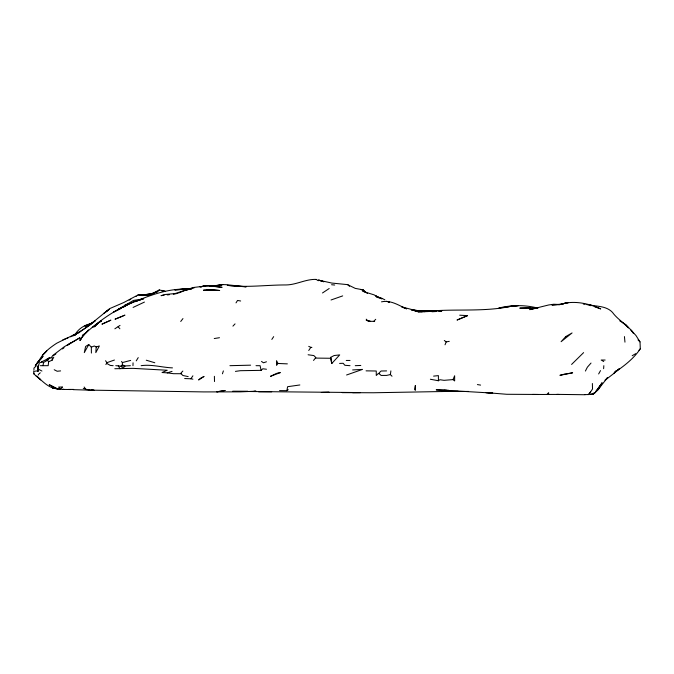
<?xml version="1.0" encoding="UTF-8"?>
<svg xmlns="http://www.w3.org/2000/svg" width="674" height="674" viewBox="0 0 674 674"><rect width="100%" height="100%" fill="white"/><g stroke="black" fill="none" stroke-linecap="round" stroke-linejoin="round"><path stroke-width="1.01" d="M132.972 365.679L133.048 362.831M96.205 346.925L95.818 352.62L99.356 345.956L96.205 346.925L94.335 345.989L91.335 347.144L91.411 353.066M603.618 368.678L603.837 365.679M38.654 365.679L39.176 362.949L41.872 362.014L43.591 362.427L47.399 360.329L48.629 361.719L48.191 365.679L40.347 365.679M391.998 376.235L390.381 374.576L390.886 370.902M38.03 367.473L37.483 370.902L38.073 371.332L38.241 365.274M279.533 390.608L286.854 390.659L287.621 386.691L299.854 384.964M42.959 365.679L43.591 362.427M222.437 373.8L223.372 370.902M36.008 375.822L33.835 373.876L34.096 373.219M445.034 344.785L446.222 341.895L449.263 341.33M453.004 379.605L454.638 375.763L454.638 380.936L453.004 379.605L444.04 380.33L439.878 379.732L438.412 380.759L430.383 379.243M318.987 280.224L323.924 281.749L318.313 280.064L331.751 283.055L347.599 284.63L355.257 288.388L363.227 289.862L362.604 291.269L374.196 294.892L378.367 297.579M85.008 333.52L81.529 337.758L80.248 340.37L81.613 337.657L88.521 329.974L85.219 333.445C102.035 318.372 121.758 305.01 143.747 298.616L134.969 301.657C151.911 294.454 169.974 288.101 188.661 289.171M585.403 371.045L587.383 367.178L591.014 363.059M38.064 370.22L38.553 369.268L41.923 371.045M38.098 375.115L39.008 373.8M48.629 361.719L52.159 360.169L53.768 357.161M88.774 344.532L84.301 352.62L85.598 346.487L88.774 344.532L91.335 347.144M598.638 373.952L600.517 370.607M592.379 383.514L592.513 388.982L588.882 394.551L585.049 394.602M136.258 360.834L138.229 357.624M236.018 302.87L237.543 300.452L240.652 301M38.561 361.702C42.336 353.555 49.328 348.079 56.65 343.268C69.953 336.511 83.829 330.867 95.228 320.782L86.289 326.502L92.709 322.509L109.795 308.557L123.923 302.457L136.106 295.962M271.833 339.418L273.669 336.646M308.734 350.488L310.798 347.371L311.885 347.371M184.676 378.544L190.868 378.78L192.907 375.822M35.789 365.19L38.14 361.98L35.259 365.923L37.887 361.711L43.069 356.31L40.701 359.419M38.738 361.871L39.985 360.261M278.017 363.463L276.534 365.392L276.534 360.691L278.017 363.463L287.36 363.867M180.716 321.473L182.957 318.575M586.877 304.606C595.496 306.493 606.002 305.457 612.464 312.357C618.353 320.571 628.101 325.045 633.661 333.495L631.016 330.134L635.978 335.517L640.014 341.887L640.3 348.787C633.804 358.602 624.031 366.058 614.326 372.655M81.883 337.632L79.785 340.269L81.529 337.758M595.007 392.723L590.028 394.416L592.943 394.425L595.007 392.723L598.335 389.614L602.067 382.95L595.942 391.383L602.067 382.95L598.242 389.412L607.619 377.524L605.033 380.279L613.778 373.514L616.053 370.717M588.343 394.509L590.432 392.007M638.994 350.32L640.3 348.787M49.649 357.784L47.399 360.329L49.657 357.784L47.037 359.217L49.699 357.827L41.535 361.904M492.677 393.068L485.819 392.597L506.705 394.282L543.269 394.484L546.985 394.433L548.628 392.647L548.628 394.45L558.847 394.433M331.718 363.539L339.713 354.895L334.144 355.535L330.698 357.338L331.718 363.539L330.698 357.338M232.934 326.132L235.049 323.882M157.278 292.044L159.342 289.913L165.425 291.589M182.856 371.054L181.079 372.899L181.079 373.725L182.856 375.477L188.164 376.606M105.885 364.575L106.913 362.663L105.565 360.733M313.545 360.438L315.82 357.54L313.84 355.569L308.102 354.768M121.531 361.466L122.382 362.57L122.382 364.76L121 366.167L115.768 365.679M369.183 321.304L373.699 321.355L375.721 319.316M571.586 364.44L583.608 352.62M94.015 326.797L97.73 323.554M59.202 388.755C50.044 389.387 43.524 382.225 37.289 376.631L39.319 378.712L39.699 378.341M235.428 371.382L240.357 370.7L261.108 370.355L262.759 368.796L266.474 369.234M33.953 369.74L33.953 368.097L36.101 366.083M592.943 394.425L595.007 392.504M50.289 358.239L52.159 356.571L52.159 360.169M74.603 335.29L77.308 332.914L74.502 335.526C78.041 328.895 84.343 324.961 91.588 323.402M613.778 373.514L619.431 368.661L615.008 372.056M136.106 296.4L137.985 294.934L151.086 294.648M329.182 288.523L322.501 292.963M62.455 348.938L64.081 347.683M98.421 322.93L93.93 326.747L98.446 322.964M92.33 327.328L101.488 320.656L99.963 321.81M87.713 389.69L85.825 389.496L88.909 389.597M52.353 355.813L64.359 346.68L79.979 337.708L67.147 345.4L70.905 342.678M114.858 328.802L120.023 325.39M92.709 322.509L78.1 333.335M53.44 355.661L55.908 353.858M286.854 390.659L288.261 389.698M39.463 373.362L40.314 372.832M123.797 306.982L126.982 305.027L118.447 309.223L133.452 300.419L142.787 298.995M46.186 360.27L48.562 358.838M632.195 355.737L635.658 353.673M159.342 289.913L149.889 294.757L156.798 291.918L151.069 293.957L152.981 293.653M92.675 322.551L85.859 326.241L91.715 323.444M129.172 300.141L130.773 299.273M73.18 335.896L74.789 335.062M122.087 307.403L118.447 309.223L134.741 301.312L142.745 299.121M275.995 373.674L270.468 376.345L280.342 372.587L276.921 373.228M133.09 307.428L144.447 302.078M123.553 315.752L124.943 315.129L115.018 319.198L122.853 316.064M200.869 286.77L203.801 286.223L193.362 287.503L175.08 293.552L165.433 294.462L161.002 295.675L164.094 295.102M467.537 315.634L457.166 319.99L467.537 315.634L459.71 315.196M188.509 289.003L178.585 293.013M73.239 335.273L76.828 333.773M126.164 304.682L128.102 303.881M106.913 362.663L114.428 360.026M62.792 339.856L68.453 337.623M331.044 299.981L342.687 295.894M346.579 374.997L362.528 369.403L352.645 369.933M122.382 362.57L130.663 360.413M70.425 336.806L72.261 336.2M124.715 305.154L128.001 304.084M266.474 361.795L263.433 362.781L261.512 361.407M142.551 295.625L145.399 294.715L143.764 295.178M114.816 368.72L133.107 368.358L167.245 370.253L162.063 372.511L167.245 372.865L172.047 371.357M34.543 371.248L37.154 370.902M390.381 374.576L386.59 375.418L381.113 375.443L379.209 373.691L378.072 373.691L376.261 375.511L376.261 371.012L366.075 370.852M213.607 286.197L222.723 284.672M199.883 286.829L209.024 285.599L222.083 287.326L212.681 286.324M173.336 294.268L177.692 293.367M213.464 286.096L220.92 284.588L226.102 284.664L246.103 286.787M213.607 286.088L216.691 285.523M537.81 308.085C524.945 304.791 511.785 304.909 498.878 308.018L509.443 306.636C481.135 312.315 452.313 308.304 423.803 311.725M154.186 293.148L140.091 295.498M214.012 286.121L216.859 285.641L206.412 285.658L200.717 286.753L206.412 285.658L210.591 286.105M194.011 287.983L188.139 288.919L192.056 288.531M563.228 304.041L558.594 304.774L568.511 302.55L564.155 303.367C576.262 300.798 589.548 303.772 600.711 308.919L594.552 306.721M214.248 338.533L219.471 337.716M59.843 389.277L63.912 389.319M518.407 305.667L509.443 306.485L518.281 305.651M381.501 301.834C390.591 299.82 398.755 305.314 406.624 308.962M153.664 293.417L144.725 294.782L148.507 294.437M60.609 370.902L57.164 371.248L54.215 369.731M433.593 376.117L438.412 375.637L438.412 380.759M191.795 288.531L174.819 289.921L188.661 289.138M130.36 365.679L121 366.167L122.938 368.24L124.993 366.167L122.382 364.76M167.245 294.892L169.334 294.715M188.139 288.944L179.149 289.483M68.335 389.42L73.635 389.42M441.723 310.891L438.782 311.068L441.74 310.908M431.967 311.742L436.095 311.506L417.669 311.127L422.724 311.725M216.48 285.481L221.544 285.203M141.388 295.423L149.005 295.187M563.11 303.932L551.905 305.002L557.684 304.766M355.257 365.679L360.801 365.451M179.335 289.483L188.139 289.154M339.586 363.429L343.167 363.294L344.869 365.291L350.033 365.679M441.605 310.807L427.316 311.228M436.246 311.481L419.902 311.262M450.83 391.257L441.428 391.501L468.582 391.442M141.372 295.322L146.359 295.204M181.079 373.725L173.504 373.691L167.245 372.865M421.84 311.776L417.922 311.86L428.369 311.557L415.757 310.562L401.763 306.889L405.571 308.524M386.59 370.902L381.113 371.012L379.209 372.823L379.209 373.691M352.645 392.715L360.48 392.571L232.53 391.358L247.855 391.257M458.143 391.249L373.531 392.757L342.198 392.639M516.427 305.592L514.498 305.608M146.157 295.204L147.758 295.195M446.651 390.339L436.204 389.867L448.741 390.322M253.988 391.215L256.027 391.198L240.357 391.847L203.801 391.914L88.909 390.12M137.985 294.934L141.372 294.917M258.639 391.821L271.698 391.805M330.698 358.273L315.82 358.096M605.134 360.034L601.2 360.034L603.727 361.5M346.267 360.455L350.033 360.455M250.61 365.173L229.918 365.679M141.136 365.679C151.877 364.171 161.87 367.456 172.468 367.878M256.027 365.679L260.097 365.679L261.108 370.355M414.805 311L422.101 311.051M427.324 311.085L432.539 311.118L415.016 310.857L416.97 311.017M585.049 394.737L556.783 394.374M528.467 307.892L530.211 307.908L519.764 308.136L538.046 307.757L529.73 309.636L548.695 304.968L553.708 304.244L557.625 304.421M546.985 394.433L548.628 394.45M62.792 389.412L70.627 389.538M73.239 389.648L94.133 390.28L91.251 389.934M492.61 393.094L444.04 390.229M316.376 279.424C306.021 278.893 296.568 284.807 286.088 284.95C266.466 284.891 246.92 287.806 227.307 285.355L245.968 286.846M369.066 321.346L370.565 321.464L366.226 320.276M331.574 284.74L334.7 285.018M113.156 365.679L110.292 365.426L106.913 363.513M59.337 389.243L57.61 389.083L49.244 384.702L57.576 388.974L52.353 387.845L56.271 388.35M422.362 311.051L411.266 309.872L422.539 311.085M368.594 321.237L370.565 321.464M590.255 305.162L593.103 305.541M528.467 308.01L531.078 308.397M83.273 388.544L85.851 388.923M583.305 304.041L585.049 304.303M373.699 321.355L374.643 321.506M477.411 384.576L480.596 385.098M161.777 290.848L165.425 291.513M190.868 378.78L192.907 379.159M589.236 305.246L591.005 305.71M154.801 362.755L146.275 360.211M360.801 289.525L362.755 290.073L367.44 293.485M161.777 290.359L165.425 291.421M386.547 301.244L389.184 302.196M387.474 301.447L389.21 302.129M308.734 346.352L310.798 347.371M384.862 299.812L381.366 298.06L376.143 296.594L381.779 298.818L375.923 295.894L378.308 297.79M619.802 320.883L626.036 324.834L628.497 327.893L622.877 322.661M363.261 290.932L365.721 292.348L363.227 289.862M316.249 279.449L318.28 280.746M444.301 340.488L446.222 341.895M347.599 284.63L349.612 286.324M35.941 375.822L40.684 379.883L39.319 378.712M638.025 339.915L640.014 341.887M366.226 319.19L368.307 321.287M118.135 326.797L119.888 328.786M84.14 387.011L85.893 389.446M118.279 365.679L119.972 368.804M38.174 366.614L37.988 366.159L38.073 371.332M624.436 336.579L624.958 342.148M33.7 370.902L33.835 373.876M214.391 376.319L214.509 381.543M415.361 385.536L414.653 389.387L415.378 390.297L415.361 385.536M565.781 336.57L561.105 341.684L572.074 332.948L565.781 336.57M62.328 387.053L60.433 389.117L58.638 387.053L62.328 387.053M44.779 352.873L42.892 354.861L46.767 350.96L44.779 352.873M200.414 378.384L198.636 379.968L204.062 376.429L200.414 378.384M101.445 320.588L99.963 321.776L101.445 320.588M107.191 310.849L103.745 313.52L109.281 309.248L107.191 310.849M85.59 333.066L82.312 335.568L85.606 333.057M95.531 325.508L93.88 326.764L95.531 325.508M120.242 308.743L113.476 312.104L120.242 308.743M107.84 321.515L101.926 324.169L110.907 320.15L107.84 321.515M88.909 324.767L84.84 325.854L88.909 324.767M564.155 374.247L559.909 375.325L572.647 372.798L564.155 374.247M191.879 288.666L185.738 290.165L191.879 288.674M225.04 390.499L216.859 391.813L225.04 390.499M210.524 289.845L203.447 290.208L214.248 289.795L219.682 290.502L207.137 289.879L210.524 289.845M216.859 285.633L209.547 286.138L216.859 285.641M323.924 392.411L321.313 392.487L329.139 392.293L323.924 392.411M538.046 394.484L532.527 394.467L538.046 394.501"/></g></svg>
